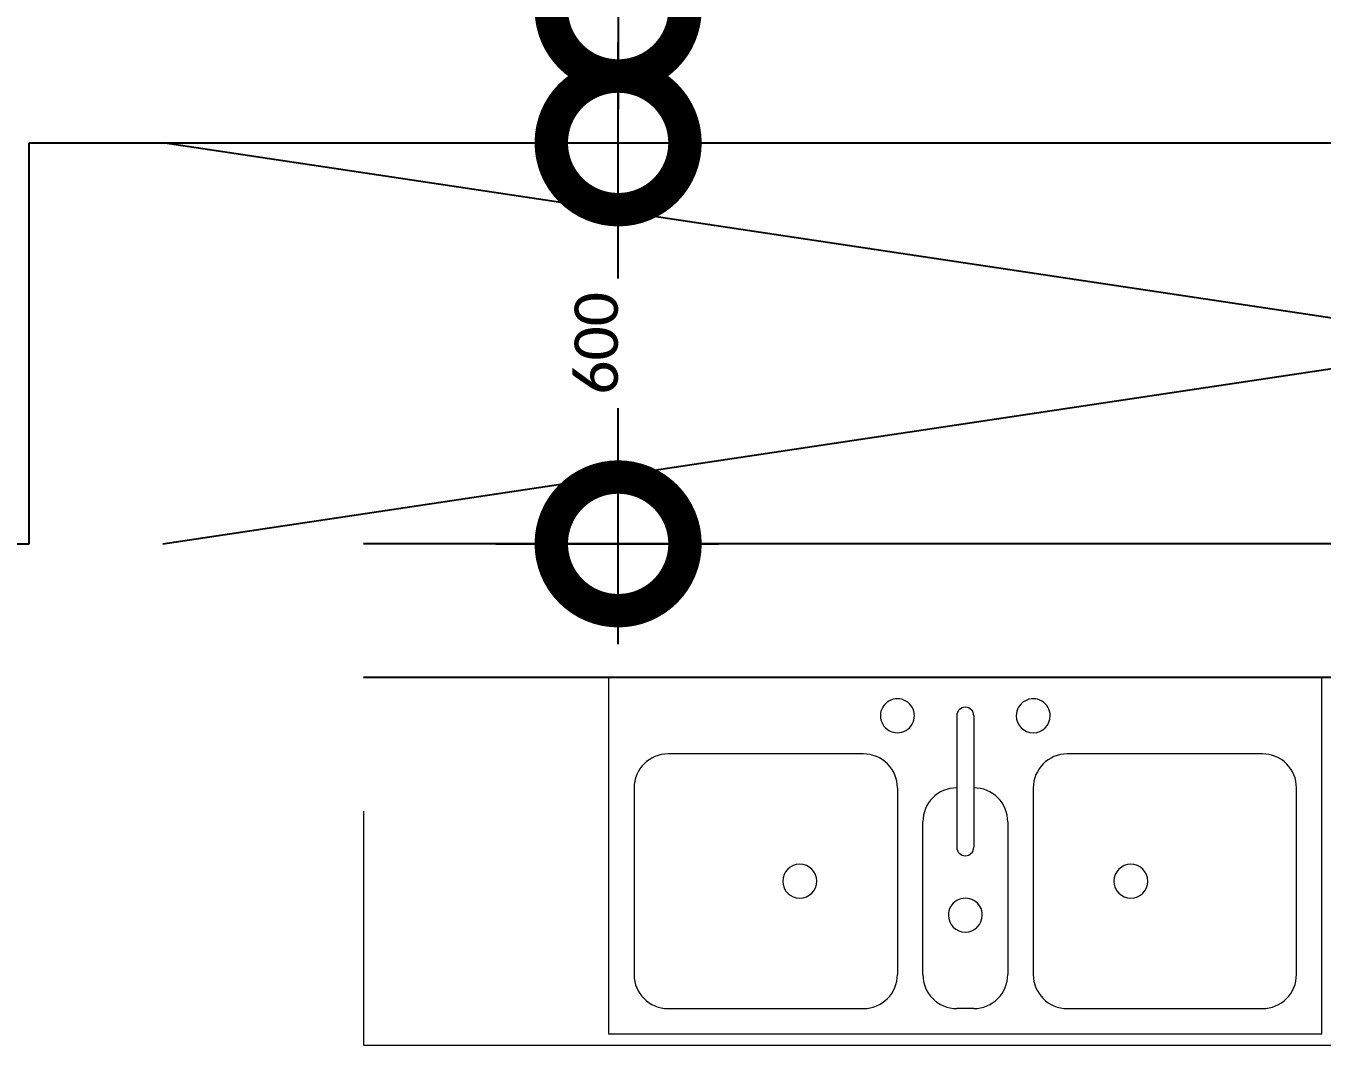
# Model space of a CAD drawing. Header units: metres. Extents: x 22.6 to 101.3, y 9.4 to 67.4.
# Drawn here: x 50.789 to 52.727, y 37.797 to 39.322 of the extents above; entities that cross this region are included whole.
import ezdxf

# ---------------------------------------------------------------- set-up
doc = ezdxf.new("R2010")
doc.units = ezdxf.units.M
doc.layers.add('00', color=252, linetype='Continuous')
for name, color, linetype, lineweight in [('A-DIM', 7, 'Continuous', 5), ('A-FIXT', 1, 'Continuous', 9), ('A-FURN', 1, 'Continuous', 9)]:
    doc.layers.add(name, color=color, linetype=linetype, lineweight=lineweight)
doc.styles.add('Calibri', font='calibri.ttf', dxfattribs={"height": 0.2126391096979332})
doc.dimstyles.new('ECG_Dimn-Detl-100', dxfattribs={"dimscale": 0.3048, "dimtxt": 0.25, "dimasz": 1.312335958005249, "dimexe": 0.4921259842519685, "dimexo": 0.0625, "dimgap": 0, "dimtad": 1, "dimdec": 0, "dimlfac": 1000, "dimzin": 0, "dimdsep": 46, "dimtxsty": 'Calibri', "dimblk1": 'DOTSMALL', "dimblk2": 'DOTSMALL', "dimsah": 1, "dimcen": 0.09, "dimdle": 0.4921259842519685, "dimazin": 0, "dimtfac": 1, "dimtdec": 4, "dimtix": 1, "dimtmove": 0, "dimatfit": 3, "dimfxl": 0.4921259842519685, "dimfxlon": 1, "dimtvp": 1, "dimtolj": 1, "dimtzin": 0, "dimarcsym": 2})

# ---------------------------------------------------------------- blocks, each defined once
blk = doc.blocks.new('FIXED FURN_2 - FIXED FURN_-3239068-GROUND FLOOR PLAN')
at = {"layer": 'A-FURN'}
for p, q in [((51.29393060839772, 38.14732717912516), (51.29393060839772, 37.79732717912512)), ((51.29393060839772, 37.79732717912512), (53.44393060839823, 37.79732717912511))]:
    blk.add_line(p, q, dxfattribs=at)
blk = doc.blocks.new('ECG_Kitchen_06 - 42_ x 21_-V95-GROUND FLOOR PLAN')
at = {"layer": 'A-FIXT'}
for p, q in [((-0.5177107594349354, 0.2690454011136424), (-0.5177107594349354, -0.2643545988863611)), ((0.5490892405650654, -0.2643545988863612), (0.5490892405650655, 0.2690454011136424)), ((0.002989240565063684, 0.2118954011136413), (0.002989240565063684, 0.01504540111363346)), ((0.02838924056506313, 0.2118954011136412), (0.02838924056506313, 0.01504540111363343)), ((-0.1367107594349367, 0.1547454011136409), (-0.4288107594349131, 0.1547454011136409)), ((0.4601892405650553, 0.1547454011136538), (0.1680892405650609, 0.1547454011136538)), ((-0.4796107594349165, 0.1039454011136371), (-0.4796107594349165, -0.1754545988863487)), ((-0.08591075943494017, 0.1039454011136443), (-0.08591075943494017, -0.1754545988863572)), ((0.1172892405650631, 0.1039454011136557), (0.1172892405650631, -0.1754545988863402)), ((0.5109892405650656, -0.1754545988863495), (0.5109892405650656, 0.1039454011136434)), ((-0.04781075943494758, -0.1754545988863449), (-0.04781075943494758, 0.05314540111362263)), ((0.07918924056506317, 0.05314540111362633), (0.07918924056506317, -0.1754545988863547)), ((-0.428810759434911, -0.226254598886354), (-0.1367107594349371, -0.226254598886354)), ((0.02838924056506377, -0.2262545988863541), (0.002989240565061692, -0.2262545988863541)), ((0.1680892405650625, -0.2262545988863395), (0.4601892405650755, -0.2262545988863395)), ((-0.5177107594349354, -0.2643545988863611), (0.5490892405650654, -0.2643545988863612))]:
    blk.add_line(p, q, dxfattribs=at)
for centre, radius, start, end in [((-0.08591075943493848, 0.2118954011136405), 0.02540000000000194, 359.9999999999996, 179.9999999999998), ((0.1172892405650645, 0.2118954011136413), 0.02540000000000201, 359.9999999999996, 179.9999999999998), ((0.01568924056506307, 0.2118954011136412), 0.01269999999999975, 359.9999999999996, 179.9999999999996), ((-0.08591075943493848, 0.2118954011136405), 0.02540000000000195, 180.0000000000001, 3.460443493432306e-12), ((0.1172892405650646, 0.2118954011136413), 0.025400000000002, 180.0000000000001, 359.9999999999996), ((-0.4288107594349128, 0.1039454011136371), 0.05080000000000368, 90.00000000000034, 180), ((-0.1367107594349367, 0.1039454011136443), 0.05079999999999654, 359.9999999999996, 90.00000000000006), ((0.1680892405650613, 0.1039454011136557), 0.05079999999999805, 90.00000000000034, 180.0000000000001), ((0.4601892405650553, 0.1039454011136435), 0.05080000000001041, 359.9999999999996, 90.00000000000004), ((0.002989240565063605, 0.05314540111362265), 0.05080000000001116, 90.00000000000026, 180), ((0.02838924056506336, 0.05314540111362601), 0.05079999999999985, 3.116943587834246e-13, 90.00000000000031), ((0.01568924056506307, 0.01504540111363345), 0.01269999999999971, 180.0000000000001, 0), ((-0.2319607594349261, -0.03575459888635765), 0.02540000000000438, 4.071109992273301e-13, 180.0000000000002), ((0.2633392405650665, -0.03575459888635741), 0.02540000000000009, 4.007498898644031e-13, 180.0000000000002), ((-0.2319607594349261, -0.03575459888635749), 0.0254000000000044, 180.0000000000002, 359.9999999999994), ((0.2633392405650665, -0.03575459888635725), 0.02540000000000011, 180.0000000000002, 359.9999999999994), ((0.01568924056507457, -0.08655459888635773), 0.02540000000000008, 359.9999999999996, 179.9999999999997), ((0.01568924056507457, -0.08655459888635757), 0.02540000000000004, 180.0000000000002, 359.9999999999992), ((-0.428810759434911, -0.1754545988863487), 0.05080000000000549, 180, 269.9999999999997), ((-0.1367107594349371, -0.1754545988863572), 0.0507999999999969, 269.9999999999996, 5.088887490341627e-14), ((0.002989240565061689, -0.1754545988863449), 0.05080000000000928, 180, 269.9999999999996), ((0.02838924056506377, -0.1754545988863547), 0.05079999999999939, 269.9999999999996, 5.088887490341627e-14), ((0.1680892405650625, -0.1754545988863402), 0.05079999999999938, 179.9999999999999, 269.9999999999997), ((0.4601892405650755, -0.1754545988863495), 0.05079999999998995, 269.9999999999996, 2.862499213317165e-14)]:
    blk.add_arc(centre, radius, start, end, dxfattribs=at)
blk = doc.blocks.new('_DotSmall')
at = {"color": 0, "linetype": 'ByBlock', "const_width": 0.5}
blk.add_lwpolyline([(-0.0625, 0, 1), (0.0625, 0, 1)], format="xyb", close=True, dxfattribs=at)

msp = doc.modelspace()

# ---------------------------------------------------------------- linework, layer by layer
at = {"layer": '00', "color": 252}
for p, q in [((50.79393060839772, 38.54732717912512), (50.79393060839772, 39.14732717912518)), ((50.79393060839772, 39.14732717912518), (54.39393060839772, 39.14732717912516)), ((54.99393060839771, 38.54732717912511), (50.99393060839771, 39.14732717912518)), ((50.99393060839771, 38.54732717912512), (54.99393060839772, 39.14732717912515)), ((50.24393060839775, 38.54732717912513), (50.79393060839772, 38.54732717912512)), ((53.99393060839773, 38.54732717912511), (51.29393060839772, 38.54732717912512)), ((53.99393060839773, 38.34732717912512), (51.29393060839772, 38.34732717912512))]:
    msp.add_line(p, q, dxfattribs=at)

# ---------------------------------------------------------------- block references
for name, p in [('FIXED FURN_2 - FIXED FURN_-3239068-GROUND FLOOR PLAN', (0, 0)), ('ECG_Kitchen_06 - 42_ x 21_-V95-GROUND FLOOR PLAN', (52.17824136783265, 38.07828177801148))]:
    msp.add_blockref(name, p, dxfattribs=at)

# ---------------------------------------------------------------- dimensions: what is measured, and where the dimension line sits
at = {"layer": 'A-DIM'}
for base, p1, p2, override in [((51.67470453469072, 39.34732717912517), (51.82470453469075, 44.39732717912517), (51.82470453469072, 39.34732717912517), {"dimpost": '<>', "dimfxl": 5.050000000000004}), ((51.67470453469076, 39.14732717912519), (51.52470453469076, 38.54732717912514), (51.52470453469076, 39.14732717912519), {"dimpost": '<>', "dimfxl": 0.6000000000000512})]:
    msp.add_linear_dim(base=base, p1=p1, p2=p2, angle=89.99999999999991, dimstyle='ECG_Dimn-Detl-100', override=override, dxfattribs=at).render()

doc.saveas('drawing.dxf')
